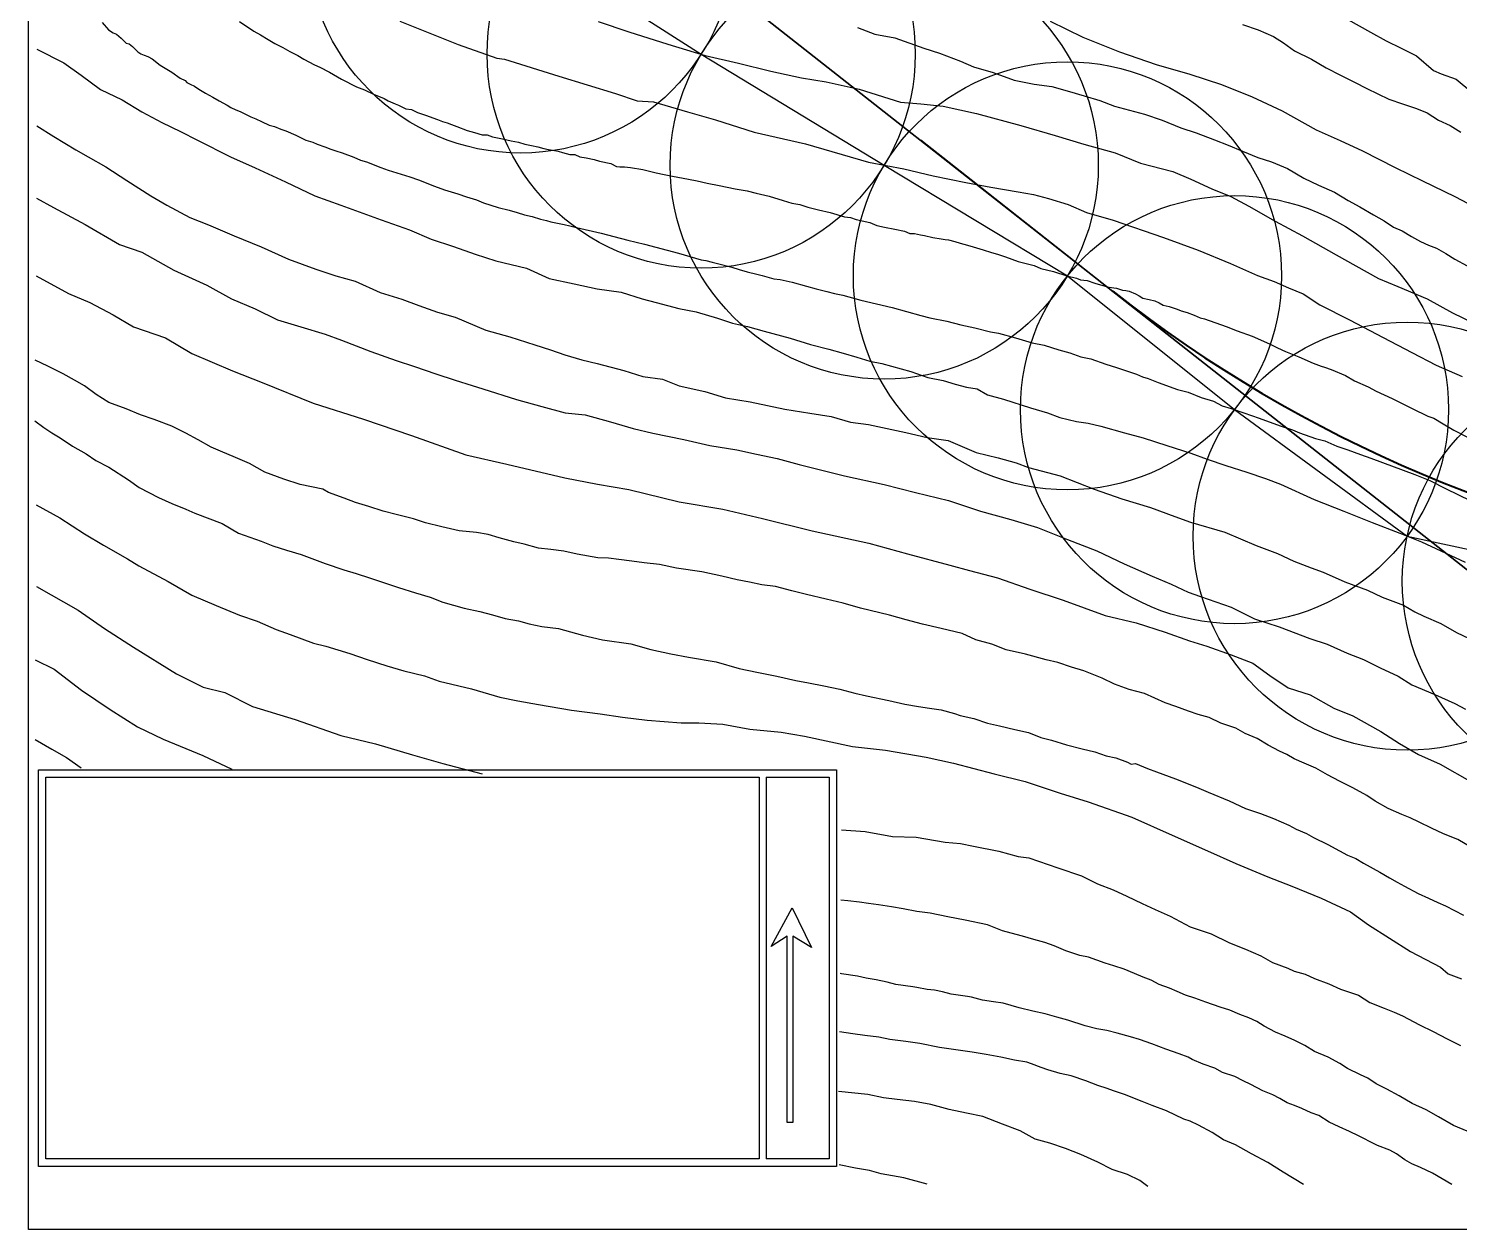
# Model space of a CAD drawing. Header units: millimetres. Extents: x 19067981 to 38137102, y 2652003 to 2652615.
# Drawn here: x 19068130.64 to 19068143.81, y 2652397.77 to 2652408.82 of the extents above; entities that cross this region are included whole.
import ezdxf

# ---------------------------------------------------------------- set-up
doc = ezdxf.new("R2010")
doc.units = ezdxf.units.MM
doc.layers.add('dever', color=130, linetype='Continuous')
doc.layers.add('kurp', color=94, linetype='Continuous')

msp = doc.modelspace()

# ---------------------------------------------------------------- linework, layer by layer
for points in [[(19068130.645, 2652417.981), (19068159.163, 2652417.981), (19068159.163, 2652397.768), (19068130.644, 2652397.768), (19068130.644, 2652417.981)], [(19068131.322, 2652408.876), (19068131.379, 2652408.81), (19068131.424, 2652408.78), (19068131.452, 2652408.768), (19068131.495, 2652408.733), (19068131.542, 2652408.687), (19068131.569, 2652408.681), (19068131.602, 2652408.654), (19068131.649, 2652408.606), (19068131.677, 2652408.589), (19068131.709, 2652408.577), (19068131.743, 2652408.563), (19068131.782, 2652408.541), (19068131.855, 2652408.483), (19068131.916, 2652408.446), (19068131.964, 2652408.42), (19068132.039, 2652408.364), (19068132.084, 2652408.341), (19068132.1, 2652408.324), (19068132.131, 2652408.31), (19068132.17, 2652408.291), (19068132.212, 2652408.263), (19068132.273, 2652408.227), (19068132.34, 2652408.188), (19068132.399, 2652408.155), (19068132.473, 2652408.116), (19068132.504, 2652408.094), (19068132.553, 2652408.073), (19068132.59, 2652408.056), (19068132.653, 2652408.027), (19068132.69, 2652408.009), (19068132.737, 2652407.991), (19068132.789, 2652407.965), (19068132.859, 2652407.93), (19068132.907, 2652407.918), (19068132.966, 2652407.894), (19068133.011, 2652407.879), (19068133.105, 2652407.839), (19068133.197, 2652407.794), (19068133.259, 2652407.775), (19068133.3, 2652407.756), (19068133.371, 2652407.733), (19068133.426, 2652407.709), (19068133.473, 2652407.696), (19068133.529, 2652407.676), (19068133.639, 2652407.638), (19068133.698, 2652407.608), (19068133.755, 2652407.594), (19068133.886, 2652407.542), (19068133.955, 2652407.517), (19068134.074, 2652407.481), (19068134.152, 2652407.456), (19068134.233, 2652407.427), (19068134.379, 2652407.37), (19068134.473, 2652407.337), (19068134.595, 2652407.298), (19068134.674, 2652407.271), (19068134.766, 2652407.243), (19068134.832, 2652407.218), (19068134.966, 2652407.174), (19068135.066, 2652407.149), (19068135.141, 2652407.127), (19068135.208, 2652407.105), (19068135.28, 2652407.091), (19068135.356, 2652407.066), (19068135.41, 2652407.053), (19068135.451, 2652407.041), (19068135.572, 2652407.016), (19068135.624, 2652407.005), (19068135.687, 2652406.989), (19068135.915, 2652406.936), (19068136.029, 2652406.908), (19068136.159, 2652406.874), (19068136.313, 2652406.835), (19068136.624, 2652406.753), (19068136.835, 2652406.693), (19068136.878, 2652406.687), (19068136.934, 2652406.669), (19068136.997, 2652406.656), (19068137.115, 2652406.625), (19068137.185, 2652406.603), (19068137.258, 2652406.582), (19068137.345, 2652406.56), (19068137.397, 2652406.547), (19068137.502, 2652406.516), (19068137.561, 2652406.512), (19068137.671, 2652406.487), (19068137.803, 2652406.45), (19068137.893, 2652406.426), (19068137.99, 2652406.4), (19068138.061, 2652406.383), (19068138.139, 2652406.366), (19068138.303, 2652406.322), (19068138.591, 2652406.253), (19068138.855, 2652406.18), (19068138.94, 2652406.158), (19068139.095, 2652406.126), (19068139.224, 2652406.094), (19068139.353, 2652406.065), (19068139.496, 2652406.03), (19068139.57, 2652406.017), (19068139.727, 2652405.975), (19068139.88, 2652405.929), (19068139.99, 2652405.905), (19068140.125, 2652405.863), (19068140.228, 2652405.836), (19068140.327, 2652405.8), (19068140.419, 2652405.782), (19068140.557, 2652405.733), (19068140.658, 2652405.702), (19068140.748, 2652405.67), (19068140.842, 2652405.641), (19068140.896, 2652405.614), (19068140.947, 2652405.601), (19068141.039, 2652405.563), (19068141.218, 2652405.499), (19068141.317, 2652405.473), (19068141.436, 2652405.426), (19068141.548, 2652405.39), (19068141.628, 2652405.348), (19068141.712, 2652405.324), (19068141.827, 2652405.283), (19068141.97, 2652405.236), (19068142.164, 2652405.164), (19068142.276, 2652405.126), (19068142.34, 2652405.101), (19068142.488, 2652405.046), (19068142.574, 2652405.027), (19068142.684, 2652404.978), (19068142.787, 2652404.943), (19068142.903, 2652404.9), (19068142.997, 2652404.865), (19068143.402, 2652404.717), (19068143.541, 2652404.661), (19068143.692, 2652404.583), (19068143.91, 2652404.477)], [(19068132.586, 2652408.884), (19068132.718, 2652408.797), (19068132.78, 2652408.763), (19068132.848, 2652408.721), (19068132.911, 2652408.682), (19068132.983, 2652408.645), (19068133.05, 2652408.61), (19068133.122, 2652408.571), (19068133.176, 2652408.54), (19068133.275, 2652408.488), (19068133.326, 2652408.464), (19068133.414, 2652408.418), (19068133.524, 2652408.356), (19068133.663, 2652408.285), (19068133.735, 2652408.257), (19068133.82, 2652408.217), (19068133.916, 2652408.177), (19068133.954, 2652408.154), (19068134.017, 2652408.128), (19068134.05, 2652408.115), (19068134.117, 2652408.082), (19068134.168, 2652408.077), (19068134.224, 2652408.049), (19068134.298, 2652408.022), (19068134.408, 2652407.985), (19068134.455, 2652407.966), (19068134.497, 2652407.953), (19068134.537, 2652407.936), (19068134.586, 2652407.92), (19068134.682, 2652407.883), (19068134.747, 2652407.864), (19068134.818, 2652407.842), (19068134.864, 2652407.841), (19068134.914, 2652407.824), (19068135.006, 2652407.804), (19068135.085, 2652407.788), (19068135.154, 2652407.774), (19068135.211, 2652407.756), (19068135.272, 2652407.743), (19068135.332, 2652407.732), (19068135.387, 2652407.716), (19068135.429, 2652407.708), (19068135.484, 2652407.698), (19068135.517, 2652407.692), (19068135.558, 2652407.681), (19068135.624, 2652407.662), (19068135.67, 2652407.661), (19068135.718, 2652407.641), (19068135.775, 2652407.631), (19068135.848, 2652407.614), (19068135.899, 2652407.6), (19068136.004, 2652407.578), (19068136.054, 2652407.55), (19068136.087, 2652407.549), (19068136.128, 2652407.547), (19068136.184, 2652407.542), (19068136.296, 2652407.522), (19068136.42, 2652407.493), (19068136.493, 2652407.477), (19068136.571, 2652407.462), (19068136.717, 2652407.433), (19068136.797, 2652407.418), (19068136.89, 2652407.399), (19068137, 2652407.375), (19068137.148, 2652407.345), (19068137.258, 2652407.327), (19068137.341, 2652407.306), (19068137.459, 2652407.278), (19068137.588, 2652407.237), (19068137.667, 2652407.213), (19068137.742, 2652407.2), (19068137.816, 2652407.178), (19068137.913, 2652407.151), (19068138.022, 2652407.126), (19068138.153, 2652407.087), (19068138.209, 2652407.08), (19068138.261, 2652407.064), (19068138.387, 2652407.034), (19068138.451, 2652407.009), (19068138.52, 2652406.993), (19068138.615, 2652406.975), (19068138.705, 2652406.957), (19068138.753, 2652406.935), (19068138.798, 2652406.933), (19068138.852, 2652406.922), (19068138.891, 2652406.916), (19068138.966, 2652406.896), (19068139.043, 2652406.886), (19068139.081, 2652406.88), (19068139.11, 2652406.876), (19068139.168, 2652406.86), (19068139.219, 2652406.846), (19068139.285, 2652406.826), (19068139.337, 2652406.81), (19068139.429, 2652406.783), (19068139.507, 2652406.76), (19068139.56, 2652406.743), (19068139.636, 2652406.718), (19068139.752, 2652406.676), (19068139.9, 2652406.639), (19068139.961, 2652406.613), (19068140.077, 2652406.585), (19068140.2, 2652406.546), (19068140.289, 2652406.523), (19068140.325, 2652406.508), (19068140.388, 2652406.502), (19068140.457, 2652406.477), (19068140.531, 2652406.455), (19068140.586, 2652406.441), (19068140.656, 2652406.432), (19068140.711, 2652406.414), (19068140.742, 2652406.411), (19068140.774, 2652406.402), (19068140.83, 2652406.379), (19068140.864, 2652406.362), (19068140.9, 2652406.34), (19068140.958, 2652406.327), (19068141.009, 2652406.314), (19068141.048, 2652406.296), (19068141.086, 2652406.276), (19068141.14, 2652406.261), (19068141.214, 2652406.237), (19068141.251, 2652406.223), (19068141.306, 2652406.208), (19068141.37, 2652406.184), (19068141.425, 2652406.158), (19068141.467, 2652406.149), (19068141.666, 2652406.079), (19068141.768, 2652406.037), (19068141.906, 2652405.988), (19068142.064, 2652405.918), (19068142.139, 2652405.882), (19068142.212, 2652405.849), (19068142.335, 2652405.799), (19068142.468, 2652405.74), (19068142.54, 2652405.714), (19068142.572, 2652405.705), (19068142.632, 2652405.682), (19068142.765, 2652405.628), (19068142.848, 2652405.578), (19068142.973, 2652405.522), (19068143.045, 2652405.484), (19068143.194, 2652405.416), (19068143.292, 2652405.365), (19068143.378, 2652405.323), (19068143.521, 2652405.254), (19068143.578, 2652405.235), (19068143.662, 2652405.183), (19068143.76, 2652405.125), (19068143.881, 2652405.064)], [(19068134.062, 2652408.89), (19068134.598, 2652408.673), (19068134.953, 2652408.547), (19068135.024, 2652408.538), (19068135.523, 2652408.381), (19068136.046, 2652408.223), (19068136.246, 2652408.154), (19068136.395, 2652408.145), (19068136.707, 2652408.054), (19068136.965, 2652407.979), (19068137.323, 2652407.868), (19068137.793, 2652407.759), (19068138.373, 2652407.592), (19068138.699, 2652407.529), (19068138.969, 2652407.466), (19068139.269, 2652407.403), (19068139.501, 2652407.36), (19068139.753, 2652407.317), (19068139.894, 2652407.292), (19068140.031, 2652407.255), (19068140.212, 2652407.2), (19068140.381, 2652407.126), (19068140.627, 2652407.057), (19068141.09, 2652406.898), (19068141.408, 2652406.781), (19068141.706, 2652406.658), (19068141.955, 2652406.547), (19068142.109, 2652406.492), (19068142.238, 2652406.435), (19068142.373, 2652406.378), (19068142.528, 2652406.278), (19068142.8, 2652406.139), (19068143.11, 2652405.976), (19068143.376, 2652405.839), (19068143.597, 2652405.721), (19068143.837, 2652405.618)], [(19068140.047, 2652408.887), (19068140.347, 2652408.741), (19068140.683, 2652408.606), (19068141.022, 2652408.491), (19068141.332, 2652408.401), (19068141.622, 2652408.307), (19068141.904, 2652408.192), (19068142.18, 2652408.063), (19068142.494, 2652407.889), (19068142.716, 2652407.789), (19068142.922, 2652407.695), (19068143.222, 2652407.542), (19068143.473, 2652407.42), (19068143.769, 2652407.274), (19068144.017, 2652407.145)], [(19068141.815, 2652408.857), (19068141.959, 2652408.808), (19068142.1, 2652408.746), (19068142.194, 2652408.689), (19068142.296, 2652408.617), (19068142.452, 2652408.538), (19068142.585, 2652408.458), (19068142.717, 2652408.392), (19068142.847, 2652408.328), (19068142.96, 2652408.27), (19068143.164, 2652408.172), (19068143.289, 2652408.127), (19068143.417, 2652408.085), (19068143.515, 2652408.044), (19068143.621, 2652407.977), (19068143.726, 2652407.927), (19068143.827, 2652407.868)], [(19068142.785, 2652408.904), (19068142.995, 2652408.786), (19068143.138, 2652408.706), (19068143.276, 2652408.64), (19068143.417, 2652408.569), (19068143.574, 2652408.435), (19068143.644, 2652408.403), (19068143.784, 2652408.354), (19068143.926, 2652408.235)], [(19068138.274, 2652408.831), (19068138.433, 2652408.77), (19068138.616, 2652408.734), (19068138.884, 2652408.639), (19068139.027, 2652408.595), (19068139.22, 2652408.52), (19068139.34, 2652408.468), (19068139.521, 2652408.416), (19068139.714, 2652408.345), (19068139.899, 2652408.308), (19068140.061, 2652408.287), (19068140.224, 2652408.24), (19068140.36, 2652408.2), (19068140.503, 2652408.158), (19068140.638, 2652408.107), (19068140.913, 2652408.034), (19068141.078, 2652407.977), (19068141.25, 2652407.906), (19068141.39, 2652407.86), (19068141.558, 2652407.796), (19068141.683, 2652407.748), (19068141.817, 2652407.692), (19068141.958, 2652407.634), (19068142.082, 2652407.594), (19068142.23, 2652407.531), (19068142.38, 2652407.444), (19068142.515, 2652407.38), (19068142.664, 2652407.316), (19068142.788, 2652407.239), (19068142.895, 2652407.18), (19068143.022, 2652407.105), (19068143.12, 2652407.052), (19068143.207, 2652406.994), (19068143.287, 2652406.96), (19068143.37, 2652406.907), (19068143.453, 2652406.861), (19068143.527, 2652406.827), (19068143.601, 2652406.798), (19068143.688, 2652406.751), (19068143.771, 2652406.697), (19068143.884, 2652406.637)], [(19068130.721, 2652408.632), (19068130.969, 2652408.504), (19068131.127, 2652408.392), (19068131.306, 2652408.259), (19068131.505, 2652408.165), (19068131.686, 2652408.054), (19068131.87, 2652407.956), (19068132.043, 2652407.872), (19068132.198, 2652407.793), (19068132.502, 2652407.64), (19068132.728, 2652407.539), (19068133.01, 2652407.409), (19068133.279, 2652407.282), (19068133.519, 2652407.194), (19068133.889, 2652407.06), (19068134.151, 2652406.967), (19068134.348, 2652406.881), (19068134.556, 2652406.815), (19068134.755, 2652406.744), (19068134.945, 2652406.684), (19068135.227, 2652406.614), (19068135.435, 2652406.521), (19068135.666, 2652406.47), (19068135.877, 2652406.425), (19068136.099, 2652406.393), (19068136.291, 2652406.333), (19068136.419, 2652406.3), (19068136.628, 2652406.245), (19068136.787, 2652406.214), (19068136.985, 2652406.154), (19068137.124, 2652406.109), (19068137.259, 2652406.079), (19068137.415, 2652406.034), (19068137.652, 2652405.97), (19068137.841, 2652405.913), (19068138.009, 2652405.871), (19068138.141, 2652405.833), (19068138.268, 2652405.797), (19068138.386, 2652405.758), (19068138.498, 2652405.737), (19068138.765, 2652405.665), (19068138.919, 2652405.61), (19068139.06, 2652405.582), (19068139.173, 2652405.546), (19068139.276, 2652405.519), (19068139.373, 2652405.504), (19068139.469, 2652405.449), (19068139.616, 2652405.41), (19068139.866, 2652405.33), (19068140.021, 2652405.283), (19068140.134, 2652405.242), (19068140.288, 2652405.203), (19068140.396, 2652405.188), (19068140.511, 2652405.162), (19068140.73, 2652405.101), (19068140.902, 2652405.055), (19068141.121, 2652404.983), (19068141.342, 2652404.911), (19068141.492, 2652404.858), (19068141.663, 2652404.798), (19068141.857, 2652404.738), (19068142.027, 2652404.678), (19068142.166, 2652404.627), (19068142.476, 2652404.487), (19068142.75, 2652404.379), (19068143.011, 2652404.275), (19068143.264, 2652404.175), (19068143.463, 2652404.096), (19068143.866, 2652403.909)], [(19068130.718, 2652407.258), (19068130.874, 2652407.173), (19068131.165, 2652407.018), (19068131.481, 2652406.833), (19068131.685, 2652406.761), (19068131.981, 2652406.597), (19068132.284, 2652406.458), (19068132.512, 2652406.333), (19068132.73, 2652406.24), (19068132.935, 2652406.14), (19068133.15, 2652406.075), (19068133.375, 2652406.008), (19068133.523, 2652405.952), (19068133.794, 2652405.847), (19068134.026, 2652405.765), (19068134.196, 2652405.709), (19068134.393, 2652405.642), (19068134.569, 2652405.584), (19068134.728, 2652405.534), (19068134.826, 2652405.505), (19068135.135, 2652405.406), (19068135.367, 2652405.343), (19068135.582, 2652405.285), (19068135.767, 2652405.265), (19068136.001, 2652405.202), (19068136.207, 2652405.14), (19068136.39, 2652405.095), (19068136.676, 2652405.038), (19068136.915, 2652404.984), (19068137.161, 2652404.944), (19068137.342, 2652404.904), (19068137.533, 2652404.864), (19068137.735, 2652404.808), (19068137.956, 2652404.752), (19068138.154, 2652404.703), (19068138.519, 2652404.623), (19068138.807, 2652404.551), (19068139.111, 2652404.477), (19068139.405, 2652404.379), (19068139.684, 2652404.301), (19068139.929, 2652404.229), (19068140.205, 2652404.119), (19068140.474, 2652404.014), (19068140.728, 2652403.894), (19068140.985, 2652403.78), (19068141.159, 2652403.708), (19068141.317, 2652403.634), (19068141.431, 2652403.592), (19068141.713, 2652403.494), (19068141.928, 2652403.389), (19068142.155, 2652403.313), (19068142.435, 2652403.208), (19068142.595, 2652403.154), (19068142.779, 2652403.073), (19068142.931, 2652403.014), (19068143.083, 2652402.936), (19068143.248, 2652402.86), (19068143.376, 2652402.78), (19068143.587, 2652402.691), (19068143.77, 2652402.608), (19068143.867, 2652402.555)], [(19068130.713, 2652406.544), (19068131.011, 2652406.383), (19068131.207, 2652406.3), (19068131.422, 2652406.186), (19068131.609, 2652406.076), (19068131.904, 2652405.974), (19068132.148, 2652405.829), (19068132.52, 2652405.671), (19068132.794, 2652405.564), (19068133.263, 2652405.372), (19068133.727, 2652405.226), (19068134.168, 2652405.075), (19068134.668, 2652404.896), (19068135.047, 2652404.81), (19068135.579, 2652404.686), (19068135.88, 2652404.627), (19068136.168, 2652404.579), (19068136.633, 2652404.466), (19068137.032, 2652404.398), (19068137.398, 2652404.312), (19068137.857, 2652404.199), (19068138.377, 2652404.085), (19068138.734, 2652403.987), (19068139.124, 2652403.883), (19068139.303, 2652403.832), (19068139.562, 2652403.764), (19068139.859, 2652403.66), (19068140.166, 2652403.558), (19068140.552, 2652403.417), (19068140.838, 2652403.352), (19068141.103, 2652403.266), (19068141.329, 2652403.185), (19068141.487, 2652403.135), (19068141.713, 2652403.055), (19068141.912, 2652402.98), (19068142.067, 2652402.867), (19068142.235, 2652402.753), (19068142.438, 2652402.687), (19068142.658, 2652402.565), (19068142.831, 2652402.494), (19068143.09, 2652402.351), (19068143.262, 2652402.241), (19068143.435, 2652402.14), (19068143.635, 2652402.051), (19068143.928, 2652401.885)], [(19068143.947, 2652401.267), (19068143.798, 2652401.357), (19068143.666, 2652401.41), (19068143.555, 2652401.462), (19068143.443, 2652401.515), (19068143.358, 2652401.556), (19068143.283, 2652401.586), (19068143.158, 2652401.641), (19068143.038, 2652401.71), (19068142.961, 2652401.761), (19068142.832, 2652401.831), (19068142.709, 2652401.893), (19068142.597, 2652401.952), (19068142.49, 2652402.013), (19068142.383, 2652402.058), (19068142.291, 2652402.1), (19068142.225, 2652402.139), (19068142.156, 2652402.171), (19068142.052, 2652402.224), (19068141.951, 2652402.287), (19068141.842, 2652402.332), (19068141.755, 2652402.381), (19068141.618, 2652402.428), (19068141.508, 2652402.478), (19068141.407, 2652402.507), (19068141.32, 2652402.539), (19068141.204, 2652402.582), (19068141.105, 2652402.614), (19068140.913, 2652402.699), (19068140.773, 2652402.738), (19068140.637, 2652402.786), (19068140.524, 2652402.843), (19068140.355, 2652402.908), (19068140.242, 2652402.943), (19068140.116, 2652402.985), (19068140.009, 2652403.01), (19068139.818, 2652403.063), (19068139.642, 2652403.102), (19068139.508, 2652403.154), (19068139.362, 2652403.195), (19068139.236, 2652403.254), (19068139.044, 2652403.299), (19068138.87, 2652403.337), (19068138.72, 2652403.378), (19068138.568, 2652403.42), (19068138.299, 2652403.486), (19068138.141, 2652403.531), (19068137.983, 2652403.568), (19068137.803, 2652403.612), (19068137.669, 2652403.645), (19068137.519, 2652403.685), (19068137.391, 2652403.702), (19068137.28, 2652403.726), (19068137.166, 2652403.746), (19068137.023, 2652403.779), (19068136.841, 2652403.819), (19068136.608, 2652403.855), (19068136.45, 2652403.888), (19068136.31, 2652403.902), (19068136.195, 2652403.918), (19068136.077, 2652403.934), (19068135.982, 2652403.946), (19068135.883, 2652403.948), (19068135.692, 2652403.983), (19068135.57, 2652404.009), (19068135.452, 2652404.025), (19068135.336, 2652404.039), (19068135.205, 2652404.074), (19068135.11, 2652404.096), (19068134.976, 2652404.133), (19068134.875, 2652404.165), (19068134.765, 2652404.183), (19068134.608, 2652404.197), (19068134.446, 2652404.233), (19068134.298, 2652404.27), (19068134.187, 2652404.307), (19068134.027, 2652404.347), (19068133.907, 2652404.378), (19068133.777, 2652404.42), (19068133.654, 2652404.459), (19068133.55, 2652404.497), (19068133.403, 2652404.55), (19068133.352, 2652404.58), (19068133.144, 2652404.624), (19068132.994, 2652404.673), (19068132.818, 2652404.738), (19068132.678, 2652404.817), (19068132.549, 2652404.872), (19068132.411, 2652404.93), (19068132.326, 2652404.969), (19068132.206, 2652405.036), (19068132.091, 2652405.097), (19068131.963, 2652405.162), (19068131.799, 2652405.223), (19068131.675, 2652405.264), (19068131.541, 2652405.321), (19068131.383, 2652405.38), (19068131.267, 2652405.453), (19068131.158, 2652405.532), (19068131.067, 2652405.585), (19068130.963, 2652405.643), (19068130.888, 2652405.68), (19068130.821, 2652405.712), (19068130.704, 2652405.769)], [(19068130.701, 2652405.21), (19068130.783, 2652405.149), (19068130.858, 2652405.101), (19068130.935, 2652405.055), (19068131.047, 2652404.976), (19068131.173, 2652404.906), (19068131.263, 2652404.846), (19068131.383, 2652404.785), (19068131.563, 2652404.668), (19068131.662, 2652404.597), (19068131.839, 2652404.503), (19068131.962, 2652404.45), (19068132.092, 2652404.396), (19068132.175, 2652404.361), (19068132.425, 2652404.266), (19068132.576, 2652404.177), (19068132.784, 2652404.101), (19068132.892, 2652404.058), (19068133.017, 2652404.019), (19068133.152, 2652403.98), (19068133.375, 2652403.897), (19068133.544, 2652403.839), (19068133.658, 2652403.804), (19068133.783, 2652403.766), (19068134.049, 2652403.675), (19068134.204, 2652403.628), (19068134.34, 2652403.586), (19068134.457, 2652403.54), (19068134.652, 2652403.485), (19068134.797, 2652403.455), (19068134.915, 2652403.423), (19068135.03, 2652403.392), (19068135.152, 2652403.37), (19068135.25, 2652403.343), (19068135.368, 2652403.318), (19068135.521, 2652403.3), (19068135.743, 2652403.238), (19068135.927, 2652403.195), (19068136.187, 2652403.156), (19068136.372, 2652403.105), (19068136.556, 2652403.066), (19068136.717, 2652403.034), (19068136.973, 2652402.991), (19068137.183, 2652402.932), (19068137.345, 2652402.897), (19068137.529, 2652402.861), (19068137.704, 2652402.819), (19068137.822, 2652402.798), (19068137.963, 2652402.77), (19068138.111, 2652402.74), (19068138.249, 2652402.703), (19068138.356, 2652402.678), (19068138.561, 2652402.635), (19068138.708, 2652402.603), (19068138.834, 2652402.58), (19068138.935, 2652402.565), (19068139.044, 2652402.55), (19068139.165, 2652402.517), (19068139.219, 2652402.498), (19068139.345, 2652402.47), (19068139.468, 2652402.426), (19068139.579, 2652402.403), (19068139.72, 2652402.369), (19068139.847, 2652402.34), (19068139.961, 2652402.295), (19068140.058, 2652402.27), (19068140.196, 2652402.228), (19068140.34, 2652402.192), (19068140.456, 2652402.163), (19068140.56, 2652402.128), (19068140.65, 2652402.108), (19068140.757, 2652402.067), (19068140.792, 2652402.051), (19068140.831, 2652402.056), (19068140.941, 2652402.011), (19068141.026, 2652401.98), (19068141.2, 2652401.916), (19068141.392, 2652401.837), (19068141.5, 2652401.792), (19068141.693, 2652401.711), (19068141.844, 2652401.643), (19068141.981, 2652401.596), (19068142.1, 2652401.549), (19068142.244, 2652401.49), (19068142.309, 2652401.453), (19068142.405, 2652401.412), (19068142.47, 2652401.374), (19068142.603, 2652401.31), (19068142.708, 2652401.251), (19068142.783, 2652401.212), (19068142.86, 2652401.183), (19068142.929, 2652401.139), (19068143.081, 2652401.055), (19068143.169, 2652401.005), (19068143.241, 2652400.964), (19068143.306, 2652400.926), (19068143.432, 2652400.861), (19068143.528, 2652400.816), (19068143.615, 2652400.778), (19068143.684, 2652400.747), (19068143.85, 2652400.659)], [(19068130.716, 2652403.686), (19068131.099, 2652403.467), (19068131.342, 2652403.299), (19068131.609, 2652403.126), (19068132.005, 2652402.882), (19068132.25, 2652402.76), (19068132.45, 2652402.71), (19068132.704, 2652402.582), (19068133.098, 2652402.46), (19068133.518, 2652402.314), (19068133.837, 2652402.236), (19068134.176, 2652402.137), (19068134.458, 2652402.056), (19068134.82, 2652401.96)], [(19068130.704, 2652403.011), (19068130.881, 2652402.925), (19068131.132, 2652402.73), (19068131.394, 2652402.552), (19068131.647, 2652402.395), (19068131.883, 2652402.279), (19068132.249, 2652402.13), (19068132.515, 2652402.003)], [(19068130.704, 2652402.276), (19068130.857, 2652402.189), (19068130.992, 2652402.11), (19068131.128, 2652402.015)], [(19068130.704, 2652402.276), (19068130.857, 2652402.189), (19068130.992, 2652402.11), (19068131.128, 2652402.015)], [(19068130.791, 2652401.997), (19068138.079, 2652401.997), (19068138.079, 2652398.348), (19068130.735, 2652398.348), (19068130.735, 2652401.997), (19068130.791, 2652401.997)], [(19068137.369, 2652398.416), (19068130.803, 2652398.416), (19068130.803, 2652401.93), (19068137.369, 2652401.93)], [(19068137.369, 2652401.93), (19068137.369, 2652398.416)], [(19068137.431, 2652401.93), (19068138.011, 2652401.93), (19068138.011, 2652398.416), (19068137.431, 2652398.416)], [(19068137.431, 2652401.93), (19068137.431, 2652398.416)], [(19068138.127, 2652401.446), (19068138.344, 2652401.43), (19068138.596, 2652401.385), (19068138.812, 2652401.379), (19068139.08, 2652401.332), (19068139.221, 2652401.321), (19068139.339, 2652401.295), (19068139.575, 2652401.248), (19068139.75, 2652401.201), (19068139.85, 2652401.189), (19068140.116, 2652401.095), (19068140.334, 2652401.023), (19068140.482, 2652400.949), (19068140.626, 2652400.892), (19068140.752, 2652400.835), (19068140.893, 2652400.767), (19068141.013, 2652400.711), (19068141.15, 2652400.65), (19068141.333, 2652400.553), (19068141.529, 2652400.489), (19068141.696, 2652400.404), (19068141.843, 2652400.347), (19068141.986, 2652400.285), (19068142.091, 2652400.224), (19068142.233, 2652400.173), (19068142.293, 2652400.145), (19068142.393, 2652400.118), (19068142.479, 2652400.078), (19068142.612, 2652400.029), (19068142.719, 2652399.979), (19068142.884, 2652399.925), (19068142.988, 2652399.857), (19068143.12, 2652399.805), (19068143.211, 2652399.766), (19068143.288, 2652399.733), (19068143.446, 2652399.652), (19068143.572, 2652399.588), (19068143.699, 2652399.521), (19068143.821, 2652399.461)], [(19068137.479, 2652400.372), (19068137.671, 2652400.729), (19068137.85, 2652400.364), (19068137.679, 2652400.468), (19068137.679, 2652398.752), (19068137.627, 2652398.752), (19068137.627, 2652400.467), (19068137.479, 2652400.372)], [(19068143.883, 2652398.672), (19068143.757, 2652398.725), (19068143.62, 2652398.805), (19068143.505, 2652398.868), (19068143.378, 2652398.927), (19068143.258, 2652398.997), (19068143.144, 2652399.06), (19068143.047, 2652399.109), (19068142.969, 2652399.16), (19068142.902, 2652399.191), (19068142.783, 2652399.25), (19068142.711, 2652399.294), (19068142.604, 2652399.354), (19068142.479, 2652399.406), (19068142.39, 2652399.46), (19068142.298, 2652399.507), (19068142.208, 2652399.546), (19068142.119, 2652399.582), (19068142.017, 2652399.639), (19068141.947, 2652399.683), (19068141.874, 2652399.714), (19068141.792, 2652399.745), (19068141.699, 2652399.786), (19068141.61, 2652399.812), (19068141.478, 2652399.858), (19068141.377, 2652399.896), (19068141.292, 2652399.923), (19068141.216, 2652399.957), (19068141.144, 2652399.989), (19068141.049, 2652400.021), (19068140.977, 2652400.062), (19068140.903, 2652400.088), (19068140.821, 2652400.123), (19068140.726, 2652400.164), (19068140.632, 2652400.193), (19068140.553, 2652400.218), (19068140.476, 2652400.245), (19068140.399, 2652400.275), (19068140.319, 2652400.289), (19068140.191, 2652400.331), (19068140.083, 2652400.377), (19068139.997, 2652400.41), (19068139.895, 2652400.437), (19068139.79, 2652400.467), (19068139.687, 2652400.495), (19068139.606, 2652400.515), (19068139.47, 2652400.57), (19068139.263, 2652400.613), (19068139.104, 2652400.644), (19068138.942, 2652400.678), (19068138.818, 2652400.695), (19068138.692, 2652400.719), (19068138.585, 2652400.736), (19068138.467, 2652400.754), (19068138.374, 2652400.767), (19068138.29, 2652400.781), (19068138.185, 2652400.792), (19068138.12, 2652400.799)], [(19068143.743, 2652398.181), (19068143.565, 2652398.286), (19068143.453, 2652398.337), (19068143.376, 2652398.372), (19068143.31, 2652398.409), (19068143.234, 2652398.463), (19068143.171, 2652398.497), (19068143.06, 2652398.541), (19068142.991, 2652398.575), (19068142.932, 2652398.604), (19068142.885, 2652398.63), (19068142.802, 2652398.669), (19068142.705, 2652398.713), (19068142.613, 2652398.754), (19068142.52, 2652398.815), (19068142.449, 2652398.841), (19068142.362, 2652398.881), (19068142.296, 2652398.909), (19068142.226, 2652398.933), (19068142.161, 2652398.973), (19068142.095, 2652399.007), (19068142.003, 2652399.044), (19068141.892, 2652399.103), (19068141.823, 2652399.136), (19068141.745, 2652399.175), (19068141.633, 2652399.211), (19068141.56, 2652399.253), (19068141.455, 2652399.29), (19068141.353, 2652399.331), (19068141.315, 2652399.352), (19068141.233, 2652399.385), (19068141.11, 2652399.426), (19068140.981, 2652399.477), (19068140.869, 2652399.516), (19068140.786, 2652399.539), (19068140.664, 2652399.573), (19068140.568, 2652399.6), (19068140.475, 2652399.615), (19068140.367, 2652399.643), (19068140.21, 2652399.694), (19068140.106, 2652399.722), (19068139.999, 2652399.751), (19068139.886, 2652399.776), (19068139.761, 2652399.808), (19068139.614, 2652399.849), (19068139.524, 2652399.861), (19068139.422, 2652399.877), (19068139.321, 2652399.904), (19068139.284, 2652399.913), (19068139.134, 2652399.933), (19068139.055, 2652399.953), (19068138.98, 2652399.97), (19068138.915, 2652399.977), (19068138.82, 2652399.994), (19068138.781, 2652400), (19068138.627, 2652400.022), (19068138.546, 2652400.043), (19068138.445, 2652400.066), (19068138.352, 2652400.081), (19068138.272, 2652400.1), (19068138.127, 2652400.121), (19068138.114, 2652400.124)], [(19068142.377, 2652398.182), (19068142.191, 2652398.294), (19068142.05, 2652398.383), (19068141.899, 2652398.463), (19068141.751, 2652398.546), (19068141.64, 2652398.593), (19068141.536, 2652398.659), (19068141.411, 2652398.726), (19068141.333, 2652398.763), (19068141.276, 2652398.784), (19068141.116, 2652398.859), (19068140.985, 2652398.909), (19068140.892, 2652398.944), (19068140.729, 2652399.009), (19068140.629, 2652399.043), (19068140.57, 2652399.064), (19068140.485, 2652399.093), (19068140.373, 2652399.135), (19068140.24, 2652399.18), (19068140.138, 2652399.203), (19068140.026, 2652399.237), (19068139.964, 2652399.259), (19068139.873, 2652399.293), (19068139.831, 2652399.306), (19068139.719, 2652399.325), (19068139.591, 2652399.352), (19068139.456, 2652399.378), (19068139.329, 2652399.4), (19068139.2, 2652399.419), (19068139.028, 2652399.442), (19068138.848, 2652399.48), (19068138.718, 2652399.498), (19068138.571, 2652399.516), (19068138.468, 2652399.537), (19068138.34, 2652399.553), (19068138.229, 2652399.569), (19068138.108, 2652399.586)], [(19068140.946, 2652398.163), (19068140.87, 2652398.218), (19068140.758, 2652398.274), (19068140.617, 2652398.32), (19068140.486, 2652398.386), (19068140.328, 2652398.458), (19068140.188, 2652398.513), (19068140.042, 2652398.563), (19068139.908, 2652398.6), (19068139.771, 2652398.674), (19068139.608, 2652398.738), (19068139.426, 2652398.808), (19068139.277, 2652398.838), (19068139.115, 2652398.873), (19068138.949, 2652398.917), (19068138.796, 2652398.945), (19068138.637, 2652398.964), (19068138.511, 2652398.978), (19068138.368, 2652399.01), (19068138.097, 2652399.036)], [(19068138.914, 2652398.184), (19068138.698, 2652398.243), (19068138.492, 2652398.279), (19068138.382, 2652398.309), (19068138.255, 2652398.332), (19068138.105, 2652398.363)], [(19068138.914, 2652398.184), (19068138.698, 2652398.243), (19068138.492, 2652398.279), (19068138.382, 2652398.309), (19068138.255, 2652398.332), (19068138.105, 2652398.363)]]:
    msp.add_lwpolyline(points)
at = {"color": 2, "lineweight": 35}
msp.add_lwpolyline([(19068131.089, 2652413.895), (19068146.535, 2652401.756)], dxfattribs=at)
at = {"color": 1}
msp.add_lwpolyline([(19068131.091, 2652413.899), (19068132.315, 2652412.356), (19068133.723, 2652410.978), (19068135.174, 2652409.645), (19068136.834, 2652408.585), (19068138.519, 2652407.564), (19068140.205, 2652406.545), (19068141.743, 2652405.313), (19068143.332, 2652404.149), (19068145.257, 2652403.733), (19068147.187, 2652403.336), (19068149.12, 2652402.955), (19068151.088, 2652403.032), (19068153.037, 2652403.318), (19068154.815, 2652404.166), (19068155.904, 2652405.809)], dxfattribs=at)
at = {"color": 61}
for points in [[(19068135.885, 2652408.884), (19068136.168, 2652408.789), (19068136.526, 2652408.678), (19068136.872, 2652408.573), (19068137.177, 2652408.503), (19068137.476, 2652408.429), (19068137.759, 2652408.366), (19068137.986, 2652408.331), (19068138.287, 2652408.262), (19068138.67, 2652408.144), (19068138.855, 2652408.129), (19068139.061, 2652408.107), (19068139.367, 2652408.04), (19068139.775, 2652407.929), (19068140.091, 2652407.836), (19068140.355, 2652407.756), (19068140.643, 2652407.677), (19068140.877, 2652407.581), (19068141.175, 2652407.506), (19068141.34, 2652407.435), (19068141.533, 2652407.345), (19068141.71, 2652407.275), (19068141.874, 2652407.185), (19068142.117, 2652407.049), (19068142.367, 2652406.912), (19068142.678, 2652406.737), (19068142.858, 2652406.636), (19068143.069, 2652406.521), (19068143.246, 2652406.447), (19068143.516, 2652406.333), (19068143.75, 2652406.205), (19068143.94, 2652406.112)], [(19068130.719, 2652407.924), (19068130.875, 2652407.827), (19068131.08, 2652407.703), (19068131.192, 2652407.641), (19068131.356, 2652407.547), (19068131.549, 2652407.423), (19068131.769, 2652407.281), (19068131.917, 2652407.195), (19068132.127, 2652407.082), (19068132.3, 2652407.015), (19068132.536, 2652406.914), (19068132.784, 2652406.813), (19068133.035, 2652406.699), (19068133.289, 2652406.606), (19068133.472, 2652406.544), (19068133.651, 2652406.494), (19068133.881, 2652406.39), (19068134.079, 2652406.33), (19068134.237, 2652406.273), (19068134.407, 2652406.211), (19068134.569, 2652406.164), (19068134.852, 2652406.046), (19068135.073, 2652405.982), (19068135.303, 2652405.908), (19068135.447, 2652405.862), (19068135.58, 2652405.819), (19068135.737, 2652405.77), (19068135.877, 2652405.738), (19068136.122, 2652405.672), (19068136.298, 2652405.617), (19068136.478, 2652405.592), (19068136.632, 2652405.532), (19068136.868, 2652405.479), (19068137.057, 2652405.421), (19068137.284, 2652405.384), (19068137.605, 2652405.316), (19068137.834, 2652405.281), (19068138.03, 2652405.249), (19068138.209, 2652405.198), (19068138.374, 2652405.177), (19068138.718, 2652405.103), (19068138.915, 2652405.057), (19068139.106, 2652405.029), (19068139.364, 2652404.918), (19068139.566, 2652404.868), (19068139.734, 2652404.822), (19068139.848, 2652404.781), (19068140.137, 2652404.703), (19068140.451, 2652404.582), (19068140.707, 2652404.492), (19068140.969, 2652404.413), (19068141.194, 2652404.331), (19068141.339, 2652404.277), (19068141.654, 2652404.186), (19068141.941, 2652404.062), (19068142.137, 2652403.989), (19068142.288, 2652403.917), (19068142.449, 2652403.858), (19068142.557, 2652403.816), (19068142.758, 2652403.727), (19068142.967, 2652403.651), (19068143.103, 2652403.587), (19068143.298, 2652403.513), (19068143.402, 2652403.453), (19068143.484, 2652403.413), (19068143.642, 2652403.346), (19068143.787, 2652403.261), (19068143.96, 2652403.179)], [(19068130.715, 2652404.437), (19068130.933, 2652404.316), (19068131.159, 2652404.169), (19068131.333, 2652404.067), (19068131.553, 2652403.939), (19068131.66, 2652403.876), (19068131.928, 2652403.731), (19068132.148, 2652403.605), (19068132.37, 2652403.509), (19068132.584, 2652403.421), (19068132.747, 2652403.365), (19068132.923, 2652403.289), (19068133.051, 2652403.243), (19068133.266, 2652403.165), (19068133.379, 2652403.135), (19068133.601, 2652403.069), (19068133.76, 2652403.012), (19068133.942, 2652402.956), (19068134.099, 2652402.91), (19068134.288, 2652402.864), (19068134.424, 2652402.815), (19068134.721, 2652402.743), (19068134.982, 2652402.666), (19068135.148, 2652402.632), (19068135.336, 2652402.599), (19068135.64, 2652402.546), (19068135.906, 2652402.513), (19068136.109, 2652402.484), (19068136.338, 2652402.454), (19068136.651, 2652402.431), (19068136.814, 2652402.429), (19068137.032, 2652402.418), (19068137.281, 2652402.372), (19068137.571, 2652402.345), (19068137.784, 2652402.308), (19068138.227, 2652402.213), (19068138.531, 2652402.18), (19068138.906, 2652402.113), (19068139.155, 2652402.06), (19068139.531, 2652401.962), (19068139.816, 2652401.89), (19068140.138, 2652401.782), (19068140.396, 2652401.702), (19068140.799, 2652401.561), (19068141.17, 2652401.396), (19068141.495, 2652401.251), (19068141.756, 2652401.136), (19068142.049, 2652401.012), (19068142.269, 2652400.928), (19068142.539, 2652400.817), (19068142.811, 2652400.69), (19068142.977, 2652400.572), (19068143.361, 2652400.327), (19068143.639, 2652400.182), (19068143.71, 2652400.12), (19068143.832, 2652400.074)]]:
    msp.add_lwpolyline(points, dxfattribs=at)
for centre in [(19068135.174, 2652409.645), (19068136.834, 2652408.585), (19068138.519, 2652407.564), (19068140.205, 2652406.545), (19068141.743, 2652405.313), (19068143.332, 2652404.149), (19068145.257, 2652403.733)]:
    msp.add_circle(centre, 1.97)
at = {"layer": 'dever', "color": 6, "lineweight": 35}
msp.add_line((19068140.624, 2652406.401), (19068138.855, 2652407.792), dxfattribs=at)
at = {"layer": 'kurp', "lineweight": 40}
msp.add_arc((19068148.347, 2652416.23), 12.5, 231.8345, 292.0675, dxfattribs=at)

doc.saveas('drawing.dxf')
